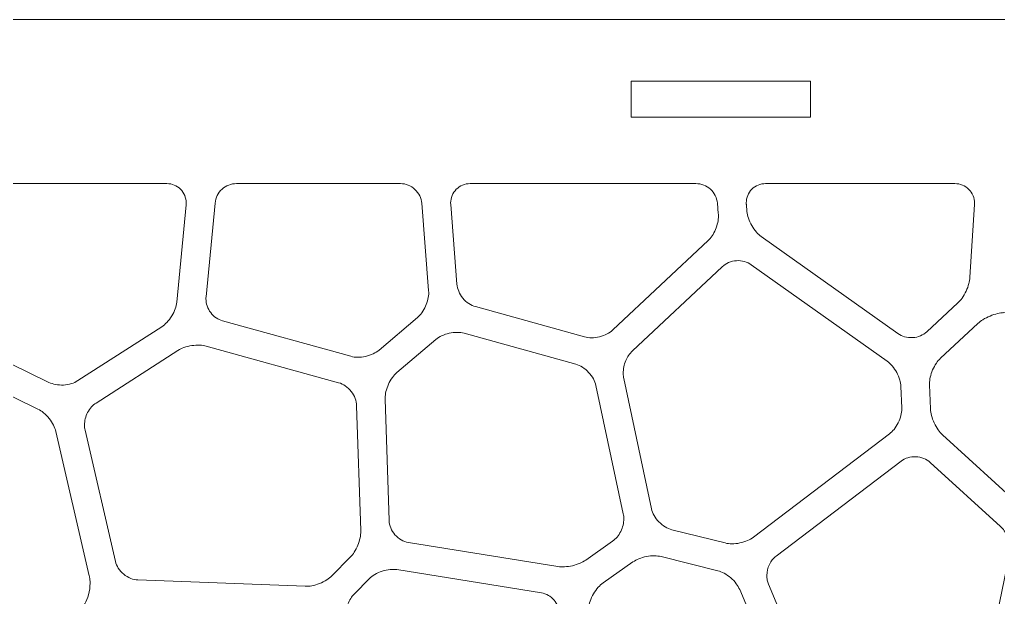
# Model space of a CAD drawing. Header units: millimetres. Extents: x -284 to 276, y -198 to 232.
# Drawn here: x -150.3 to -68.5, y -42 to 6.3 of the extents above; entities that cross this region are included whole.
import ezdxf

# ---------------------------------------------------------------- set-up
doc = ezdxf.new("R2010")
doc.units = ezdxf.units.MM
doc.header["$MEASUREMENT"] = 0
doc.layers.add('Layer 1', color=7, linetype='Continuous')

msp = doc.modelspace()

# ---------------------------------------------------------------- linework, layer by layer
at = {"layer": 'Layer 1', "color": 1, "lineweight": 9}
for points, knots in [([(-274.1577, 6.2933), (-274.1577, 6.2933), (-274.1577, -93.7066), (-274.1577, -93.7066), (-274.1577, -93.7066), (-274.1577, -93.7066), (68.8423, -93.7066), (68.8423, -93.7066), (68.8423, -93.7066), (68.8423, -93.7066), (68.8423, -85.5516), (68.8423, -85.5516), (68.8423, -85.5516), (68.8423, -85.5516), (63.0613, -58.7066), (63.0613, -58.7066), (63.0613, -58.7066), (63.0613, -58.7066), (37.9013, -58.7066), (37.9013, -58.7066), (37.9013, -58.7066), (37.9013, -58.7066), (37.9013, -28.7067), (37.9013, -28.7067), (37.9013, -28.7067), (37.9013, -28.7067), (57.6423, -28.7067), (57.6423, -28.7067), (57.6423, -28.7067), (57.6423, -28.7067), (51.8613, -1.8506), (51.8613, -1.8506), (51.8613, -1.8506), (51.8613, -1.8506), (51.8613, 6.2933), (51.8613, 6.2933), (51.8613, 6.2933), (51.8613, 6.2933), (-274.1577, 6.2933), (-274.1577, 6.2933)], [0, 0, 0, 0, 0.0909091, 0.0909091, 0.0909091, 0.0909091, 0.1818182, 0.1818182, 0.1818182, 0.1818182, 0.2727273, 0.2727273, 0.2727273, 0.2727273, 0.3636364, 0.3636364, 0.3636364, 0.3636364, 0.4545455, 0.4545455, 0.4545455, 0.4545455, 0.5454545, 0.5454545, 0.5454545, 0.5454545, 0.6363636, 0.6363636, 0.6363636, 0.6363636, 0.7272727, 0.7272727, 0.7272727, 0.7272727, 0.8181818, 0.8181818, 0.8181818, 0.8181818, 1, 1, 1, 1]), ([(-84.1577, -1.8566), (-84.1577, -1.8566), (-99.1577, -1.8566), (-99.1577, -1.8566), (-99.1577, -1.8566), (-99.1577, -1.8566), (-99.1577, 1.1434), (-99.1577, 1.1434), (-99.1577, 1.1434), (-99.1577, 1.1434), (-84.1577, 1.1434), (-84.1577, 1.1434), (-84.1577, 1.1434), (-84.1577, 1.1434), (-84.1577, -1.8566), (-84.1577, -1.8566)], [0, 0, 0, 0, 0.2, 0.2, 0.2, 0.2, 0.4, 0.4, 0.4, 0.4, 0.6, 0.6, 0.6, 0.6, 1, 1, 1, 1]), ([(-159.0307, -18.5267), (-159.206, -18.4408), (-159.3684, -18.3308), (-159.5132, -18.1999), (-159.5132, -18.1999), (-159.6818, -18.0478), (-159.8316, -17.8759), (-159.9594, -17.688), (-159.9594, -17.688), (-160.0871, -17.5002), (-160.192, -17.2978), (-160.2716, -17.0851), (-160.2716, -17.0851), (-160.34, -16.9024), (-160.3826, -16.7109), (-160.398, -16.5165), (-160.398, -16.5165), (-160.398, -16.5165), (-160.9807, -9.1586), (-160.9807, -9.1586), (-160.9807, -9.1586), (-160.9807, -9.1586), (-160.9857, -9.0256), (-160.9857, -9.0256), (-160.9857, -9.0256), (-160.9859, -8.5966), (-160.815, -8.1848), (-160.5113, -7.8818), (-160.5113, -7.8818), (-160.2061, -7.5778), (-159.7926, -7.4071), (-159.3619, -7.4071), (-159.3619, -7.4071), (-159.3619, -7.4071), (-137.9587, -7.4066), (-137.9587, -7.4066), (-137.9587, -7.4066), (-137.5319, -7.4067), (-137.1224, -7.576), (-136.8199, -7.877), (-136.8199, -7.877), (-136.5191, -8.1763), (-136.3499, -8.5834), (-136.3499, -9.0077), (-136.3499, -9.0077), (-136.3499, -9.0365), (-136.3505, -9.0654), (-136.3519, -9.0944), (-136.3519, -9.0944), (-136.3531, -9.1193), (-136.355, -9.1444), (-136.3576, -9.1692), (-136.3576, -9.1692), (-136.3576, -9.1692), (-137.1387, -17.3057), (-137.1387, -17.3057), (-137.1387, -17.3057), (-137.1565, -17.4926), (-137.1975, -17.6766), (-137.2606, -17.8535), (-137.2606, -17.8535), (-137.3368, -18.0667), (-137.4346, -18.2717), (-137.5526, -18.4652), (-137.5526, -18.4652), (-137.6705, -18.6585), (-137.8079, -18.8391), (-137.9626, -19.0044), (-137.9626, -19.0044), (-138.091, -19.1415), (-138.2358, -19.2622), (-138.3938, -19.3638), (-138.3938, -19.3638), (-138.3938, -19.3638), (-145.4037, -23.8667), (-145.4037, -23.8667), (-145.4037, -23.8667), (-145.5672, -23.9717), (-145.7446, -24.0538), (-145.9306, -24.1101), (-145.9306, -24.1101), (-146.148, -24.176), (-146.3724, -24.216), (-146.5991, -24.2292), (-146.5991, -24.2292), (-146.8259, -24.2424), (-147.0535, -24.2286), (-147.2771, -24.1884), (-147.2771, -24.1884), (-147.4685, -24.1538), (-147.6542, -24.0929), (-147.8289, -24.0073), (-147.8289, -24.0073), (-147.8289, -24.0073), (-159.0307, -18.5267), (-159.0307, -18.5267)], [0, 0, 0, 0, 0.04, 0.04, 0.04, 0.04, 0.08, 0.08, 0.08, 0.08, 0.12, 0.12, 0.12, 0.12, 0.16, 0.16, 0.16, 0.16, 0.2, 0.2, 0.2, 0.2, 0.24, 0.24, 0.24, 0.24, 0.28, 0.28, 0.28, 0.28, 0.32, 0.32, 0.32, 0.32, 0.36, 0.36, 0.36, 0.36, 0.4, 0.4, 0.4, 0.4, 0.44, 0.44, 0.44, 0.44, 0.48, 0.48, 0.48, 0.48, 0.52, 0.52, 0.52, 0.52, 0.56, 0.56, 0.56, 0.56, 0.6, 0.6, 0.6, 0.6, 0.64, 0.64, 0.64, 0.64, 0.68, 0.68, 0.68, 0.68, 0.72, 0.72, 0.72, 0.72, 0.76, 0.76, 0.76, 0.76, 0.8, 0.8, 0.8, 0.8, 0.84, 0.84, 0.84, 0.84, 0.88, 0.88, 0.88, 0.88, 0.92, 0.92, 0.92, 0.92, 1, 1, 1, 1]), ([(-133.3067, -18.8697), (-133.4972, -18.8171), (-133.6775, -18.7325), (-133.8398, -18.6194), (-133.8398, -18.6194), (-134.0141, -18.4978), (-134.1683, -18.3496), (-134.2966, -18.1801), (-134.2966, -18.1801), (-134.4245, -18.0109), (-134.525, -17.8227), (-134.5943, -17.6222), (-134.5943, -17.6222), (-134.6598, -17.4327), (-134.6933, -17.2334), (-134.6933, -17.033), (-134.6933, -17.033), (-134.6934, -16.9773), (-134.6908, -16.9216), (-134.6856, -16.8661), (-134.6856, -16.8661), (-134.6856, -16.8661), (-133.9337, -9.0357), (-133.9337, -9.0357), (-133.9337, -9.0357), (-133.8909, -8.59), (-133.6834, -8.1761), (-133.3521, -7.875), (-133.3521, -7.875), (-133.0208, -7.574), (-132.5889, -7.4071), (-132.1413, -7.4071), (-132.1413, -7.4071), (-132.1413, -7.4071), (-118.4327, -7.4066), (-118.4327, -7.4066), (-118.4327, -7.4066), (-118.2159, -7.4067), (-118.001, -7.4484), (-117.7998, -7.5292), (-117.7998, -7.5292), (-117.59, -7.6133), (-117.3972, -7.735), (-117.2312, -7.8885), (-117.2312, -7.8885), (-117.0651, -8.042), (-116.9286, -8.2246), (-116.8283, -8.4273), (-116.8283, -8.4273), (-116.7321, -8.6216), (-116.6739, -8.8326), (-116.6568, -9.0489), (-116.6568, -9.0489), (-116.6568, -9.0489), (-116.0817, -16.3477), (-116.0817, -16.3477), (-116.0817, -16.3477), (-116.0817, -16.3477), (-116.0747, -16.5076), (-116.0747, -16.5076), (-116.0747, -16.5076), (-116.0748, -16.6914), (-116.0959, -16.8747), (-116.1375, -17.0538), (-116.1375, -17.0538), (-116.1848, -17.2587), (-116.2525, -17.4582), (-116.3393, -17.6498), (-116.3393, -17.6498), (-116.427, -17.8429), (-116.5336, -18.0267), (-116.6576, -18.1989), (-116.6576, -18.1989), (-116.7591, -18.3398), (-116.8775, -18.4678), (-117.01, -18.5802), (-117.01, -18.5802), (-117.01, -18.5802), (-120.2267, -21.3117), (-120.2267, -21.3117), (-120.2267, -21.3117), (-120.3728, -21.4358), (-120.5347, -21.5399), (-120.7081, -21.6215), (-120.7081, -21.6215), (-120.9135, -21.7182), (-121.129, -21.7916), (-121.3507, -21.8405), (-121.3507, -21.8405), (-121.5723, -21.8894), (-121.7988, -21.9135), (-122.0258, -21.9123), (-122.0258, -21.9123), (-122.2174, -21.9111), (-122.408, -21.8846), (-122.5927, -21.8336), (-122.5927, -21.8336), (-122.5927, -21.8336), (-133.3067, -18.8697), (-133.3067, -18.8697)], [0, 0, 0, 0, 0.0384615, 0.0384615, 0.0384615, 0.0384615, 0.0769231, 0.0769231, 0.0769231, 0.0769231, 0.1153846, 0.1153846, 0.1153846, 0.1153846, 0.1538462, 0.1538462, 0.1538462, 0.1538462, 0.1923077, 0.1923077, 0.1923077, 0.1923077, 0.2307692, 0.2307692, 0.2307692, 0.2307692, 0.2692308, 0.2692308, 0.2692308, 0.2692308, 0.3076923, 0.3076923, 0.3076923, 0.3076923, 0.3461538, 0.3461538, 0.3461538, 0.3461538, 0.3846154, 0.3846154, 0.3846154, 0.3846154, 0.4230769, 0.4230769, 0.4230769, 0.4230769, 0.4615385, 0.4615385, 0.4615385, 0.4615385, 0.5, 0.5, 0.5, 0.5, 0.5384615, 0.5384615, 0.5384615, 0.5384615, 0.5769231, 0.5769231, 0.5769231, 0.5769231, 0.6153846, 0.6153846, 0.6153846, 0.6153846, 0.6538462, 0.6538462, 0.6538462, 0.6538462, 0.6923077, 0.6923077, 0.6923077, 0.6923077, 0.7307692, 0.7307692, 0.7307692, 0.7307692, 0.7692308, 0.7692308, 0.7692308, 0.7692308, 0.8076923, 0.8076923, 0.8076923, 0.8076923, 0.8461538, 0.8461538, 0.8461538, 0.8461538, 0.8846154, 0.8846154, 0.8846154, 0.8846154, 0.9230769, 0.9230769, 0.9230769, 0.9230769, 1, 1, 1, 1]), ([(-112.1647, -17.6856), (-112.3631, -17.6304), (-112.5514, -17.5436), (-112.7223, -17.4288), (-112.7223, -17.4288), (-112.9102, -17.3028), (-113.0787, -17.1502), (-113.2226, -16.9756), (-113.2226, -16.9756), (-113.3664, -16.801), (-113.4841, -16.6063), (-113.5719, -16.3979), (-113.5719, -16.3979), (-113.6518, -16.2081), (-113.7007, -16.0067), (-113.7168, -15.8014), (-113.7168, -15.8014), (-113.7168, -15.8014), (-114.2407, -9.1586), (-114.2407, -9.1586), (-114.2407, -9.1586), (-114.2407, -9.1586), (-114.2457, -9.0256), (-114.2457, -9.0256), (-114.2457, -9.0256), (-114.2457, -8.5966), (-114.0746, -8.1848), (-113.7707, -7.8819), (-113.7707, -7.8819), (-113.4655, -7.5778), (-113.0519, -7.4071), (-112.6211, -7.4071), (-112.6211, -7.4071), (-112.6211, -7.4071), (-93.7387, -7.4066), (-93.7387, -7.4066), (-93.7387, -7.4066), (-93.2909, -7.4067), (-92.8592, -7.5746), (-92.5287, -7.8766), (-92.5287, -7.8766), (-92.198, -8.1787), (-91.9922, -8.5937), (-91.9518, -9.0398), (-91.9518, -9.0398), (-91.9518, -9.0398), (-91.8727, -9.9137), (-91.8727, -9.9137), (-91.8727, -9.9137), (-91.8699, -9.9445), (-91.8678, -9.9754), (-91.8665, -10.0063), (-91.8665, -10.0063), (-91.865, -10.0385), (-91.8643, -10.071), (-91.8643, -10.1033), (-91.8643, -10.1033), (-91.8643, -10.2865), (-91.8837, -10.4694), (-91.9221, -10.6485), (-91.9221, -10.6485), (-91.9649, -10.8484), (-92.0266, -11.044), (-92.1062, -11.2323), (-92.1062, -11.2323), (-92.1868, -11.4227), (-92.2851, -11.6053), (-92.4, -11.7771), (-92.4, -11.7771), (-92.495, -11.9193), (-92.606, -12.0501), (-92.7307, -12.1671), (-92.7307, -12.1671), (-92.7307, -12.1671), (-100.6947, -19.6326), (-100.6947, -19.6326), (-100.6947, -19.6326), (-100.8363, -19.7655), (-100.9956, -19.8781), (-101.1681, -19.9674), (-101.1681, -19.9674), (-101.3699, -20.0716), (-101.5834, -20.1518), (-101.804, -20.2062), (-101.804, -20.2062), (-102.0246, -20.2603), (-102.2508, -20.2885), (-102.4779, -20.2897), (-102.4779, -20.2897), (-102.6723, -20.2908), (-102.866, -20.2649), (-103.0534, -20.2129), (-103.0534, -20.2129), (-103.0534, -20.2129), (-112.1647, -17.6856), (-112.1647, -17.6856)], [0, 0, 0, 0, 0.04, 0.04, 0.04, 0.04, 0.08, 0.08, 0.08, 0.08, 0.12, 0.12, 0.12, 0.12, 0.16, 0.16, 0.16, 0.16, 0.2, 0.2, 0.2, 0.2, 0.24, 0.24, 0.24, 0.24, 0.28, 0.28, 0.28, 0.28, 0.32, 0.32, 0.32, 0.32, 0.36, 0.36, 0.36, 0.36, 0.4, 0.4, 0.4, 0.4, 0.44, 0.44, 0.44, 0.44, 0.48, 0.48, 0.48, 0.48, 0.52, 0.52, 0.52, 0.52, 0.56, 0.56, 0.56, 0.56, 0.6, 0.6, 0.6, 0.6, 0.64, 0.64, 0.64, 0.64, 0.68, 0.68, 0.68, 0.68, 0.72, 0.72, 0.72, 0.72, 0.76, 0.76, 0.76, 0.76, 0.8, 0.8, 0.8, 0.8, 0.84, 0.84, 0.84, 0.84, 0.88, 0.88, 0.88, 0.88, 0.92, 0.92, 0.92, 0.92, 1, 1, 1, 1]), ([(-88.2807, -11.8316), (-88.4319, -11.7241), (-88.5699, -11.5992), (-88.6918, -11.4591), (-88.6918, -11.4591), (-88.84, -11.2887), (-88.9714, -11.1044), (-89.084, -10.9085), (-89.084, -10.9085), (-89.1967, -10.7126), (-89.29, -10.5061), (-89.3627, -10.2922), (-89.3627, -10.2922), (-89.4224, -10.1165), (-89.461, -9.9344), (-89.4778, -9.7495), (-89.4778, -9.7495), (-89.4778, -9.7495), (-89.5307, -9.1657), (-89.5307, -9.1657), (-89.5307, -9.1657), (-89.5329, -9.1413), (-89.5346, -9.1169), (-89.5356, -9.0925), (-89.5356, -9.0925), (-89.5368, -9.0661), (-89.5374, -9.0397), (-89.5374, -9.0133), (-89.5374, -9.0133), (-89.5374, -8.5875), (-89.3676, -8.1789), (-89.0659, -7.8786), (-89.0659, -7.8786), (-88.7626, -7.5766), (-88.3517, -7.4071), (-87.9238, -7.4071), (-87.9238, -7.4071), (-87.9238, -7.4071), (-72.0997, -7.4066), (-72.0997, -7.4066), (-72.0997, -7.4066), (-71.6646, -7.4066), (-71.247, -7.5795), (-70.9389, -7.8868), (-70.9389, -7.8868), (-70.6318, -8.1931), (-70.4592, -8.6093), (-70.4592, -9.0429), (-70.4592, -9.0429), (-70.4592, -9.0429), (-70.4627, -9.1487), (-70.4627, -9.1487), (-70.4627, -9.1487), (-70.4627, -9.1487), (-70.8397, -15.2256), (-70.8397, -15.2256), (-70.8397, -15.2256), (-70.8509, -15.4057), (-70.881, -15.584), (-70.9297, -15.7576), (-70.9297, -15.7576), (-70.9901, -15.9735), (-71.0687, -16.1841), (-71.1647, -16.3868), (-71.1647, -16.3868), (-71.2606, -16.5896), (-71.3735, -16.7838), (-71.5022, -16.9673), (-71.5022, -16.9673), (-71.6057, -17.1149), (-71.7245, -17.2514), (-71.8565, -17.3741), (-71.8565, -17.3741), (-71.8565, -17.3741), (-74.4417, -19.7757), (-74.4417, -19.7757), (-74.4417, -19.7757), (-74.5969, -19.9197), (-74.7765, -20.0352), (-74.972, -20.1168), (-74.972, -20.1168), (-75.1811, -20.204), (-75.4032, -20.2561), (-75.6292, -20.271), (-75.6292, -20.271), (-75.8553, -20.2859), (-76.0824, -20.2631), (-76.3011, -20.2039), (-76.3011, -20.2039), (-76.5056, -20.1487), (-76.6986, -20.0575), (-76.8713, -19.9349), (-76.8713, -19.9349), (-76.8713, -19.9349), (-88.2807, -11.8316), (-88.2807, -11.8316)], [0, 0, 0, 0, 0.04, 0.04, 0.04, 0.04, 0.08, 0.08, 0.08, 0.08, 0.12, 0.12, 0.12, 0.12, 0.16, 0.16, 0.16, 0.16, 0.2, 0.2, 0.2, 0.2, 0.24, 0.24, 0.24, 0.24, 0.28, 0.28, 0.28, 0.28, 0.32, 0.32, 0.32, 0.32, 0.36, 0.36, 0.36, 0.36, 0.4, 0.4, 0.4, 0.4, 0.44, 0.44, 0.44, 0.44, 0.48, 0.48, 0.48, 0.48, 0.52, 0.52, 0.52, 0.52, 0.56, 0.56, 0.56, 0.56, 0.6, 0.6, 0.6, 0.6, 0.64, 0.64, 0.64, 0.64, 0.68, 0.68, 0.68, 0.68, 0.72, 0.72, 0.72, 0.72, 0.76, 0.76, 0.76, 0.76, 0.8, 0.8, 0.8, 0.8, 0.84, 0.84, 0.84, 0.84, 0.88, 0.88, 0.88, 0.88, 0.92, 0.92, 0.92, 0.92, 1, 1, 1, 1]), ([(-99.8197, -23.2586), (-99.8197, -22.8934), (-99.7483, -22.5316), (-99.6097, -22.1936), (-99.6097, -22.1936), (-99.4832, -21.8853), (-99.2919, -21.6076), (-99.0488, -21.3796), (-99.0488, -21.3796), (-99.0488, -21.3796), (-91.5467, -14.3467), (-91.5467, -14.3467), (-91.5467, -14.3467), (-91.3917, -14.2016), (-91.2122, -14.085), (-91.0165, -14.0026), (-91.0165, -14.0026), (-90.8078, -13.9147), (-90.586, -13.8619), (-90.36, -13.8466), (-90.36, -13.8466), (-90.1341, -13.8313), (-89.907, -13.8534), (-89.6883, -13.9125), (-89.6883, -13.9125), (-89.4836, -13.9676), (-89.2903, -14.0588), (-89.1174, -14.1816), (-89.1174, -14.1816), (-89.1174, -14.1816), (-77.7627, -22.2456), (-77.7627, -22.2456), (-77.7627, -22.2456), (-77.6091, -22.3546), (-77.4697, -22.4826), (-77.3478, -22.6261), (-77.3478, -22.6261), (-77.2014, -22.7989), (-77.0732, -22.9865), (-76.9654, -23.1859), (-76.9654, -23.1859), (-76.8576, -23.3851), (-76.7708, -23.5952), (-76.7063, -23.8124), (-76.7063, -23.8124), (-76.6527, -23.9928), (-76.6219, -24.1795), (-76.6146, -24.3676), (-76.6146, -24.3676), (-76.6146, -24.3676), (-76.5467, -26.1317), (-76.5467, -26.1317), (-76.5467, -26.1317), (-76.5467, -26.1317), (-76.5447, -26.2067), (-76.5447, -26.2067), (-76.5447, -26.2067), (-76.5448, -26.396), (-76.5682, -26.5848), (-76.6141, -26.7686), (-76.6141, -26.7686), (-76.6669, -26.98), (-76.7419, -27.1851), (-76.8379, -27.3805), (-76.8379, -27.3805), (-76.9343, -27.5765), (-77.0513, -27.7618), (-77.1868, -27.9333), (-77.1868, -27.9333), (-77.3013, -28.0779), (-77.4336, -28.2078), (-77.5805, -28.3194), (-77.5805, -28.3194), (-77.5805, -28.3194), (-88.9367, -36.9417), (-88.9367, -36.9417), (-88.9367, -36.9417), (-89.086, -37.0549), (-89.2486, -37.1497), (-89.4209, -37.2235), (-89.4209, -37.2235), (-89.6289, -37.3126), (-89.8455, -37.3804), (-90.0672, -37.4259), (-90.0672, -37.4259), (-90.2889, -37.4715), (-90.5147, -37.4945), (-90.741, -37.4945), (-90.741, -37.4945), (-90.9282, -37.4946), (-91.1148, -37.4716), (-91.2965, -37.4264), (-91.2965, -37.4264), (-91.2965, -37.4264), (-95.7587, -36.3136), (-95.7587, -36.3136), (-95.7587, -36.3136), (-95.9524, -36.2655), (-96.1378, -36.1887), (-96.3089, -36.0859), (-96.3089, -36.0859), (-96.5035, -35.9688), (-96.682, -35.8268), (-96.8399, -35.6636), (-96.8399, -35.6636), (-96.9977, -35.5005), (-97.1335, -35.3174), (-97.2439, -35.119), (-97.2439, -35.119), (-97.3409, -34.9444), (-97.4115, -34.7564), (-97.4532, -34.5611), (-97.4532, -34.5611), (-97.4532, -34.5611), (-99.7747, -23.6987), (-99.7747, -23.6987), (-99.7747, -23.6987), (-99.7896, -23.6294), (-99.8008, -23.5596), (-99.808, -23.4893), (-99.808, -23.4893), (-99.8158, -23.4126), (-99.8196, -23.3355), (-99.8196, -23.2585), (-99.8196, -23.2585), (-99.8196, -23.2585), (-99.8197, -23.2586), (-99.8197, -23.2586)], [0, 0, 0, 0, 0.030303, 0.030303, 0.030303, 0.030303, 0.0606061, 0.0606061, 0.0606061, 0.0606061, 0.0909091, 0.0909091, 0.0909091, 0.0909091, 0.1212121, 0.1212121, 0.1212121, 0.1212121, 0.1515152, 0.1515152, 0.1515152, 0.1515152, 0.1818182, 0.1818182, 0.1818182, 0.1818182, 0.2121212, 0.2121212, 0.2121212, 0.2121212, 0.2424242, 0.2424242, 0.2424242, 0.2424242, 0.2727273, 0.2727273, 0.2727273, 0.2727273, 0.3030303, 0.3030303, 0.3030303, 0.3030303, 0.3333333, 0.3333333, 0.3333333, 0.3333333, 0.3636364, 0.3636364, 0.3636364, 0.3636364, 0.3939394, 0.3939394, 0.3939394, 0.3939394, 0.4242424, 0.4242424, 0.4242424, 0.4242424, 0.4545455, 0.4545455, 0.4545455, 0.4545455, 0.4848485, 0.4848485, 0.4848485, 0.4848485, 0.5151515, 0.5151515, 0.5151515, 0.5151515, 0.5454545, 0.5454545, 0.5454545, 0.5454545, 0.5757576, 0.5757576, 0.5757576, 0.5757576, 0.6060606, 0.6060606, 0.6060606, 0.6060606, 0.6363636, 0.6363636, 0.6363636, 0.6363636, 0.6666667, 0.6666667, 0.6666667, 0.6666667, 0.6969697, 0.6969697, 0.6969697, 0.6969697, 0.7272727, 0.7272727, 0.7272727, 0.7272727, 0.7575758, 0.7575758, 0.7575758, 0.7575758, 0.7878788, 0.7878788, 0.7878788, 0.7878788, 0.8181818, 0.8181818, 0.8181818, 0.8181818, 0.8484848, 0.8484848, 0.8484848, 0.8484848, 0.8787879, 0.8787879, 0.8787879, 0.8787879, 0.9090909, 0.9090909, 0.9090909, 0.9090909, 0.9393939, 0.9393939, 0.9393939, 0.9393939, 1, 1, 1, 1]), ([(-68.0017, -18.1876), (-68.0017, -18.1876), (-59.1157, -17.8337), (-59.1157, -17.8337), (-59.1157, -17.8337), (-58.9211, -17.826), (-58.7264, -17.8455), (-58.5372, -17.8918), (-58.5372, -17.8918), (-58.3164, -17.9453), (-58.1028, -18.0251), (-57.9009, -18.1295), (-57.9009, -18.1295), (-57.6991, -18.2336), (-57.5103, -18.3616), (-57.3387, -18.5105), (-57.3387, -18.5105), (-57.1915, -18.6382), (-57.0628, -18.7859), (-56.9563, -18.9491), (-56.9563, -18.9491), (-56.9563, -18.9491), (-50.5767, -28.7336), (-50.5767, -28.7336), (-50.5767, -28.7336), (-50.4642, -28.9065), (-50.379, -29.0959), (-50.3242, -29.2948), (-50.3242, -29.2948), (-50.2616, -29.5219), (-50.2298, -29.7563), (-50.2298, -29.9919), (-50.2298, -29.9919), (-50.2298, -30.2113), (-50.2577, -30.4298), (-50.3128, -30.6421), (-50.3128, -30.6421), (-50.3611, -30.8285), (-50.4362, -31.0071), (-50.5357, -31.1718), (-50.5357, -31.1718), (-50.5357, -31.1718), (-51.2717, -32.3886), (-51.2717, -32.3886), (-51.2717, -32.3886), (-51.3688, -32.549), (-51.4852, -32.6969), (-51.6184, -32.8289), (-51.6184, -32.8289), (-51.7791, -32.9883), (-51.9556, -33.1311), (-52.1452, -33.2547), (-52.1452, -33.2547), (-52.3348, -33.3785), (-52.5364, -33.4826), (-52.747, -33.5656), (-52.747, -33.5656), (-52.9213, -33.6344), (-53.1034, -33.6814), (-53.2891, -33.7056), (-53.2891, -33.7056), (-53.2891, -33.7056), (-64.2307, -35.1326), (-64.2307, -35.1326), (-64.2307, -35.1326), (-64.4151, -35.1566), (-64.6017, -35.1586), (-64.7866, -35.1385), (-64.7866, -35.1385), (-65.0112, -35.1141), (-65.2329, -35.0676), (-65.4485, -34.9999), (-65.4485, -34.9999), (-65.6642, -34.9321), (-65.8728, -34.8433), (-66.0712, -34.735), (-66.0712, -34.735), (-66.2343, -34.6458), (-66.3862, -34.5375), (-66.5236, -34.4125), (-66.5236, -34.4125), (-66.5236, -34.4125), (-73.1347, -28.3936), (-73.1347, -28.3936), (-73.1347, -28.3936), (-73.2691, -28.2714), (-73.3897, -28.1346), (-73.4942, -27.9859), (-73.4942, -27.9859), (-73.6236, -27.8019), (-73.7365, -27.6067), (-73.8314, -27.4027), (-73.8314, -27.4027), (-73.9263, -27.1989), (-74.0029, -26.9869), (-74.0604, -26.7696), (-74.0604, -26.7696), (-74.1069, -26.5934), (-74.134, -26.4129), (-74.1411, -26.2309), (-74.1411, -26.2309), (-74.1411, -26.2309), (-74.2187, -24.2116), (-74.2187, -24.2116), (-74.2187, -24.2116), (-74.2187, -24.2116), (-74.2207, -24.1306), (-74.2207, -24.1306), (-74.2207, -24.1306), (-74.2206, -23.9463), (-74.2003, -23.7625), (-74.1601, -23.5827), (-74.1601, -23.5827), (-74.113, -23.3718), (-74.0463, -23.166), (-73.9608, -22.9676), (-73.9608, -22.9676), (-73.8749, -22.7681), (-73.7704, -22.5773), (-73.6489, -22.3973), (-73.6489, -22.3973), (-73.549, -22.2496), (-73.4326, -22.1137), (-73.3019, -21.9922), (-73.3019, -21.9922), (-73.3019, -21.9922), (-70.1827, -19.0947), (-70.1827, -19.0947), (-70.1827, -19.0947), (-70.0525, -18.9736), (-69.9105, -18.8655), (-69.7591, -18.7723), (-69.7591, -18.7723), (-69.569, -18.6555), (-69.37, -18.5537), (-69.164, -18.4681), (-69.164, -18.4681), (-68.9579, -18.3823), (-68.7453, -18.3128), (-68.5282, -18.2603), (-68.5282, -18.2603), (-68.3557, -18.2186), (-68.1794, -18.1942), (-68.0021, -18.1871), (-68.0021, -18.1871), (-68.0021, -18.1871), (-68.0017, -18.1876), (-68.0017, -18.1876)], [0, 0, 0, 0, 0.0263158, 0.0263158, 0.0263158, 0.0263158, 0.0526316, 0.0526316, 0.0526316, 0.0526316, 0.0789474, 0.0789474, 0.0789474, 0.0789474, 0.1052632, 0.1052632, 0.1052632, 0.1052632, 0.1315789, 0.1315789, 0.1315789, 0.1315789, 0.1578947, 0.1578947, 0.1578947, 0.1578947, 0.1842105, 0.1842105, 0.1842105, 0.1842105, 0.2105263, 0.2105263, 0.2105263, 0.2105263, 0.2368421, 0.2368421, 0.2368421, 0.2368421, 0.2631579, 0.2631579, 0.2631579, 0.2631579, 0.2894737, 0.2894737, 0.2894737, 0.2894737, 0.3157895, 0.3157895, 0.3157895, 0.3157895, 0.3421053, 0.3421053, 0.3421053, 0.3421053, 0.3684211, 0.3684211, 0.3684211, 0.3684211, 0.3947368, 0.3947368, 0.3947368, 0.3947368, 0.4210526, 0.4210526, 0.4210526, 0.4210526, 0.4473684, 0.4473684, 0.4473684, 0.4473684, 0.4736842, 0.4736842, 0.4736842, 0.4736842, 0.5, 0.5, 0.5, 0.5, 0.5263158, 0.5263158, 0.5263158, 0.5263158, 0.5526316, 0.5526316, 0.5526316, 0.5526316, 0.5789474, 0.5789474, 0.5789474, 0.5789474, 0.6052632, 0.6052632, 0.6052632, 0.6052632, 0.6315789, 0.6315789, 0.6315789, 0.6315789, 0.6578947, 0.6578947, 0.6578947, 0.6578947, 0.6842105, 0.6842105, 0.6842105, 0.6842105, 0.7105263, 0.7105263, 0.7105263, 0.7105263, 0.7368421, 0.7368421, 0.7368421, 0.7368421, 0.7631579, 0.7631579, 0.7631579, 0.7631579, 0.7894737, 0.7894737, 0.7894737, 0.7894737, 0.8157895, 0.8157895, 0.8157895, 0.8157895, 0.8421053, 0.8421053, 0.8421053, 0.8421053, 0.8684211, 0.8684211, 0.8684211, 0.8684211, 0.8947368, 0.8947368, 0.8947368, 0.8947368, 0.9210526, 0.9210526, 0.9210526, 0.9210526, 0.9473684, 0.9473684, 0.9473684, 0.9473684, 1, 1, 1, 1]), ([(-119.7177, -25.3347), (-119.7177, -25.1478), (-119.6961, -24.9614), (-119.6532, -24.7795), (-119.6532, -24.7795), (-119.6033, -24.5674), (-119.5323, -24.361), (-119.4416, -24.163), (-119.4416, -24.163), (-119.3504, -23.9642), (-119.2397, -23.775), (-119.1111, -23.598), (-119.1111, -23.598), (-119.004, -23.4507), (-118.8796, -23.3166), (-118.7406, -23.1986), (-118.7406, -23.1986), (-118.7406, -23.1986), (-115.4827, -20.4326), (-115.4827, -20.4326), (-115.4827, -20.4326), (-115.3368, -20.3085), (-115.1752, -20.2044), (-115.0019, -20.1228), (-115.0019, -20.1228), (-114.7965, -20.0261), (-114.5809, -19.9528), (-114.3592, -19.9039), (-114.3592, -19.9039), (-114.1375, -19.855), (-113.911, -19.8312), (-113.684, -19.8325), (-113.684, -19.8325), (-113.4924, -19.8337), (-113.3017, -19.8603), (-113.117, -19.9114), (-113.117, -19.9114), (-113.117, -19.9114), (-103.7757, -22.5026), (-103.7757, -22.5026), (-103.7757, -22.5026), (-103.5848, -22.5558), (-103.4027, -22.6364), (-103.2351, -22.7421), (-103.2351, -22.7421), (-103.0428, -22.8631), (-102.8667, -23.0081), (-102.711, -23.1736), (-102.711, -23.1736), (-102.5553, -23.3389), (-102.4212, -23.5234), (-102.3119, -23.7225), (-102.3119, -23.7225), (-102.2166, -23.8963), (-102.1472, -24.0829), (-102.1057, -24.2767), (-102.1057, -24.2767), (-102.1057, -24.2767), (-99.8147, -34.9946), (-99.8147, -34.9946), (-99.8147, -34.9946), (-99.8008, -35.0593), (-99.7904, -35.1247), (-99.7836, -35.1905), (-99.7836, -35.1905), (-99.7764, -35.26), (-99.7728, -35.33), (-99.7728, -35.3997), (-99.7728, -35.3997), (-99.7728, -35.5793), (-99.7942, -35.7581), (-99.8366, -35.9325), (-99.8366, -35.9325), (-99.8808, -36.1144), (-99.9456, -36.2906), (-100.0298, -36.4578), (-100.0298, -36.4578), (-100.1151, -36.627), (-100.2194, -36.786), (-100.3408, -36.9316), (-100.3408, -36.9316), (-100.4469, -37.0588), (-100.5692, -37.1717), (-100.7045, -37.2671), (-100.7045, -37.2671), (-100.7045, -37.2671), (-102.9557, -38.8517), (-102.9557, -38.8517), (-102.9557, -38.8517), (-103.1035, -38.9557), (-103.262, -39.0436), (-103.4286, -39.114), (-103.4286, -39.114), (-103.6354, -39.2012), (-103.8495, -39.2707), (-104.0683, -39.3211), (-104.0683, -39.3211), (-104.287, -39.3718), (-104.5098, -39.4033), (-104.734, -39.4155), (-104.734, -39.4155), (-104.9146, -39.4255), (-105.0958, -39.4159), (-105.2744, -39.3873), (-105.2744, -39.3873), (-105.2744, -39.3873), (-117.7747, -37.3767), (-117.7747, -37.3767), (-117.7747, -37.3767), (-117.9847, -37.343), (-118.1871, -37.2722), (-118.3723, -37.1676), (-118.3723, -37.1676), (-118.5692, -37.0561), (-118.7462, -36.9124), (-118.8958, -36.7427), (-118.8958, -36.7427), (-119.0453, -36.5729), (-119.1654, -36.3793), (-119.2511, -36.1698), (-119.2511, -36.1698), (-119.3316, -35.973), (-119.3764, -35.7633), (-119.3834, -35.5508), (-119.3834, -35.5508), (-119.3834, -35.5508), (-119.7167, -25.4017), (-119.7167, -25.4017), (-119.7167, -25.4017), (-119.7167, -25.4017), (-119.7177, -25.3347), (-119.7177, -25.3347)], [0, 0, 0, 0, 0.0294118, 0.0294118, 0.0294118, 0.0294118, 0.0588235, 0.0588235, 0.0588235, 0.0588235, 0.0882353, 0.0882353, 0.0882353, 0.0882353, 0.1176471, 0.1176471, 0.1176471, 0.1176471, 0.1470588, 0.1470588, 0.1470588, 0.1470588, 0.1764706, 0.1764706, 0.1764706, 0.1764706, 0.2058824, 0.2058824, 0.2058824, 0.2058824, 0.2352941, 0.2352941, 0.2352941, 0.2352941, 0.2647059, 0.2647059, 0.2647059, 0.2647059, 0.2941176, 0.2941176, 0.2941176, 0.2941176, 0.3235294, 0.3235294, 0.3235294, 0.3235294, 0.3529412, 0.3529412, 0.3529412, 0.3529412, 0.3823529, 0.3823529, 0.3823529, 0.3823529, 0.4117647, 0.4117647, 0.4117647, 0.4117647, 0.4411765, 0.4411765, 0.4411765, 0.4411765, 0.4705882, 0.4705882, 0.4705882, 0.4705882, 0.5, 0.5, 0.5, 0.5, 0.5294118, 0.5294118, 0.5294118, 0.5294118, 0.5588235, 0.5588235, 0.5588235, 0.5588235, 0.5882353, 0.5882353, 0.5882353, 0.5882353, 0.6176471, 0.6176471, 0.6176471, 0.6176471, 0.6470588, 0.6470588, 0.6470588, 0.6470588, 0.6764706, 0.6764706, 0.6764706, 0.6764706, 0.7058824, 0.7058824, 0.7058824, 0.7058824, 0.7352941, 0.7352941, 0.7352941, 0.7352941, 0.7647059, 0.7647059, 0.7647059, 0.7647059, 0.7941176, 0.7941176, 0.7941176, 0.7941176, 0.8235294, 0.8235294, 0.8235294, 0.8235294, 0.8529412, 0.8529412, 0.8529412, 0.8529412, 0.8823529, 0.8823529, 0.8823529, 0.8823529, 0.9117647, 0.9117647, 0.9117647, 0.9117647, 0.9411765, 0.9411765, 0.9411765, 0.9411765, 1, 1, 1, 1]), ([(-167.4167, -47.5117), (-167.4167, -47.5117), (-172.4787, -31.6997), (-172.4787, -31.6997), (-172.4787, -31.6997), (-172.5093, -31.6042), (-172.5321, -31.5063), (-172.547, -31.4072), (-172.547, -31.4072), (-172.563, -31.3001), (-172.5711, -31.192), (-172.5711, -31.0839), (-172.5711, -31.0839), (-172.5711, -31.0839), (-172.5707, -31.0836), (-172.5707, -31.0836), (-172.5707, -31.0836), (-172.5708, -30.7432), (-172.5014, -30.4063), (-172.3669, -30.0937), (-172.3669, -30.0937), (-172.2438, -29.8081), (-172.058, -29.5535), (-171.8236, -29.3489), (-171.8236, -29.3489), (-171.8236, -29.3489), (-162.3457, -21.0796), (-162.3457, -21.0796), (-162.3457, -21.0796), (-162.1926, -20.9461), (-162.0197, -20.8372), (-161.8332, -20.7567), (-161.8332, -20.7567), (-161.6251, -20.6669), (-161.4055, -20.6062), (-161.1807, -20.5765), (-161.1807, -20.5765), (-160.9561, -20.5469), (-160.7284, -20.5486), (-160.5041, -20.5814), (-160.5041, -20.5814), (-160.3033, -20.6109), (-160.1081, -20.6713), (-159.9258, -20.7606), (-159.9258, -20.7606), (-159.9258, -20.7606), (-148.7337, -26.2366), (-148.7337, -26.2366), (-148.7337, -26.2366), (-148.5658, -26.3187), (-148.4086, -26.421), (-148.2654, -26.5412), (-148.2654, -26.5412), (-148.0922, -26.6867), (-147.934, -26.8491), (-147.7932, -27.0262), (-147.7932, -27.0262), (-147.6523, -27.2034), (-147.5296, -27.3944), (-147.4268, -27.5961), (-147.4268, -27.5961), (-147.342, -27.7626), (-147.2778, -27.9388), (-147.2357, -28.1208), (-147.2357, -28.1208), (-147.2357, -28.1208), (-144.4457, -40.1616), (-144.4457, -40.1616), (-144.4457, -40.1616), (-144.4242, -40.2543), (-144.4084, -40.3483), (-144.3984, -40.4429), (-144.3984, -40.4429), (-144.3868, -40.5523), (-144.381, -40.6624), (-144.381, -40.7725), (-144.381, -40.7725), (-144.381, -41.1019), (-144.4224, -41.4298), (-144.5042, -41.7489), (-144.5042, -41.7489), (-144.5732, -42.0181), (-144.6821, -42.2754), (-144.8272, -42.5124), (-144.8272, -42.5124), (-144.8272, -42.5124), (-145.7737, -44.0576), (-145.7737, -44.0576), (-145.7737, -44.0576), (-145.87, -44.2145), (-145.984, -44.3597), (-146.1135, -44.4905), (-146.1135, -44.4905), (-146.272, -44.6508), (-146.4453, -44.7961), (-146.6309, -44.9242), (-146.6309, -44.9242), (-146.8165, -45.0524), (-147.0137, -45.163), (-147.2198, -45.2543), (-147.2198, -45.2543), (-147.3882, -45.3288), (-147.5645, -45.3839), (-147.7454, -45.4182), (-147.7454, -45.4182), (-147.7454, -45.4182), (-165.3317, -48.7516), (-165.3317, -48.7516), (-165.3317, -48.7516), (-165.7706, -48.835), (-166.225, -48.7547), (-166.609, -48.5265), (-166.609, -48.5265), (-166.9928, -48.2981), (-167.28, -47.937), (-167.4163, -47.5117), (-167.4163, -47.5117), (-167.4163, -47.5117), (-167.4167, -47.5117), (-167.4167, -47.5117)], [0, 0, 0, 0, 0.0322581, 0.0322581, 0.0322581, 0.0322581, 0.0645161, 0.0645161, 0.0645161, 0.0645161, 0.0967742, 0.0967742, 0.0967742, 0.0967742, 0.1290323, 0.1290323, 0.1290323, 0.1290323, 0.1612903, 0.1612903, 0.1612903, 0.1612903, 0.1935484, 0.1935484, 0.1935484, 0.1935484, 0.2258065, 0.2258065, 0.2258065, 0.2258065, 0.2580645, 0.2580645, 0.2580645, 0.2580645, 0.2903226, 0.2903226, 0.2903226, 0.2903226, 0.3225806, 0.3225806, 0.3225806, 0.3225806, 0.3548387, 0.3548387, 0.3548387, 0.3548387, 0.3870968, 0.3870968, 0.3870968, 0.3870968, 0.4193548, 0.4193548, 0.4193548, 0.4193548, 0.4516129, 0.4516129, 0.4516129, 0.4516129, 0.483871, 0.483871, 0.483871, 0.483871, 0.516129, 0.516129, 0.516129, 0.516129, 0.5483871, 0.5483871, 0.5483871, 0.5483871, 0.5806452, 0.5806452, 0.5806452, 0.5806452, 0.6129032, 0.6129032, 0.6129032, 0.6129032, 0.6451613, 0.6451613, 0.6451613, 0.6451613, 0.6774194, 0.6774194, 0.6774194, 0.6774194, 0.7096774, 0.7096774, 0.7096774, 0.7096774, 0.7419355, 0.7419355, 0.7419355, 0.7419355, 0.7741935, 0.7741935, 0.7741935, 0.7741935, 0.8064516, 0.8064516, 0.8064516, 0.8064516, 0.8387097, 0.8387097, 0.8387097, 0.8387097, 0.8709677, 0.8709677, 0.8709677, 0.8709677, 0.9032258, 0.9032258, 0.9032258, 0.9032258, 0.9354839, 0.9354839, 0.9354839, 0.9354839, 1, 1, 1, 1]), ([(-143.8807, -25.7406), (-143.8807, -25.7406), (-137.0357, -21.3437), (-137.0357, -21.3437), (-137.0357, -21.3437), (-136.8806, -21.244), (-136.7143, -21.1628), (-136.5405, -21.1014), (-136.5405, -21.1014), (-136.3276, -21.0263), (-136.1081, -20.9713), (-135.8848, -20.9374), (-135.8848, -20.9374), (-135.6618, -20.9036), (-135.436, -20.8909), (-135.2105, -20.8994), (-135.2105, -20.8994), (-135.0261, -20.9065), (-134.8432, -20.9349), (-134.6653, -20.984), (-134.6653, -20.984), (-134.6653, -20.984), (-123.6097, -24.0427), (-123.6097, -24.0427), (-123.6097, -24.0427), (-123.4116, -24.0973), (-123.224, -24.1848), (-123.0548, -24.3013), (-123.0548, -24.3013), (-122.8668, -24.4311), (-122.6993, -24.5884), (-122.558, -24.7678), (-122.558, -24.7678), (-122.4168, -24.9472), (-122.3032, -25.147), (-122.2213, -25.3601), (-122.2213, -25.3601), (-122.1476, -25.5519), (-122.1065, -25.7549), (-122.0997, -25.9602), (-122.0997, -25.9602), (-122.0997, -25.9602), (-121.7577, -36.3776), (-121.7577, -36.3776), (-121.7577, -36.3776), (-121.7577, -36.3776), (-121.7567, -36.4486), (-121.7567, -36.4486), (-121.7567, -36.4486), (-121.7566, -36.6311), (-121.7757, -36.8131), (-121.8136, -36.9918), (-121.8136, -36.9918), (-121.8585, -37.2031), (-121.922, -37.41), (-122.0033, -37.6102), (-122.0033, -37.6102), (-122.0851, -37.8114), (-122.1845, -38.005), (-122.3003, -38.1885), (-122.3003, -38.1885), (-122.3947, -38.3382), (-122.5052, -38.4773), (-122.6296, -38.6031), (-122.6296, -38.6031), (-122.6296, -38.6031), (-124.1707, -40.1616), (-124.1707, -40.1616), (-124.1707, -40.1616), (-124.2998, -40.2922), (-124.4435, -40.4076), (-124.5989, -40.5053), (-124.5989, -40.5053), (-124.7897, -40.6256), (-124.9914, -40.7281), (-125.2011, -40.8111), (-125.2011, -40.8111), (-125.4108, -40.894), (-125.6277, -40.9573), (-125.849, -41), (-125.849, -41), (-126.0296, -41.0349), (-126.2135, -41.049), (-126.3973, -41.0422), (-126.3973, -41.0422), (-126.3973, -41.0422), (-140.3797, -40.5166), (-140.3797, -40.5166), (-140.3797, -40.5166), (-140.5873, -40.5087), (-140.7921, -40.4652), (-140.985, -40.388), (-140.985, -40.388), (-141.1966, -40.3037), (-141.3938, -40.187), (-141.5694, -40.0419), (-141.5694, -40.0419), (-141.745, -39.8968), (-141.8969, -39.7252), (-142.0197, -39.5334), (-142.0197, -39.5334), (-142.1317, -39.3585), (-142.213, -39.1655), (-142.2599, -38.963), (-142.2599, -38.963), (-142.2599, -38.963), (-144.7997, -28.0027), (-144.7997, -28.0027), (-144.7997, -28.0027), (-144.8155, -27.9345), (-144.8272, -27.8656), (-144.8349, -27.7962), (-144.8349, -27.7962), (-144.8431, -27.7229), (-144.8472, -27.6491), (-144.8472, -27.5753), (-144.8472, -27.5753), (-144.8472, -27.5753), (-144.8477, -27.5757), (-144.8477, -27.5757), (-144.8477, -27.5757), (-144.8476, -27.3962), (-144.8251, -27.2173), (-144.7807, -27.0435), (-144.7807, -27.0435), (-144.735, -26.8634), (-144.6678, -26.6894), (-144.5806, -26.5254), (-144.5806, -26.5254), (-144.4924, -26.3595), (-144.3846, -26.2048), (-144.2595, -26.0646), (-144.2595, -26.0646), (-144.1484, -25.94), (-144.0209, -25.8312), (-143.8806, -25.7409), (-143.8806, -25.7409), (-143.8806, -25.7409), (-143.8807, -25.7406), (-143.8807, -25.7406)], [0, 0, 0, 0, 0.0277778, 0.0277778, 0.0277778, 0.0277778, 0.0555556, 0.0555556, 0.0555556, 0.0555556, 0.0833333, 0.0833333, 0.0833333, 0.0833333, 0.1111111, 0.1111111, 0.1111111, 0.1111111, 0.1388889, 0.1388889, 0.1388889, 0.1388889, 0.1666667, 0.1666667, 0.1666667, 0.1666667, 0.1944444, 0.1944444, 0.1944444, 0.1944444, 0.2222222, 0.2222222, 0.2222222, 0.2222222, 0.25, 0.25, 0.25, 0.25, 0.2777778, 0.2777778, 0.2777778, 0.2777778, 0.3055556, 0.3055556, 0.3055556, 0.3055556, 0.3333333, 0.3333333, 0.3333333, 0.3333333, 0.3611111, 0.3611111, 0.3611111, 0.3611111, 0.3888889, 0.3888889, 0.3888889, 0.3888889, 0.4166667, 0.4166667, 0.4166667, 0.4166667, 0.4444444, 0.4444444, 0.4444444, 0.4444444, 0.4722222, 0.4722222, 0.4722222, 0.4722222, 0.5, 0.5, 0.5, 0.5, 0.5277778, 0.5277778, 0.5277778, 0.5277778, 0.5555556, 0.5555556, 0.5555556, 0.5555556, 0.5833333, 0.5833333, 0.5833333, 0.5833333, 0.6111111, 0.6111111, 0.6111111, 0.6111111, 0.6388889, 0.6388889, 0.6388889, 0.6388889, 0.6666667, 0.6666667, 0.6666667, 0.6666667, 0.6944444, 0.6944444, 0.6944444, 0.6944444, 0.7222222, 0.7222222, 0.7222222, 0.7222222, 0.75, 0.75, 0.75, 0.75, 0.7777778, 0.7777778, 0.7777778, 0.7777778, 0.8055556, 0.8055556, 0.8055556, 0.8055556, 0.8333333, 0.8333333, 0.8333333, 0.8333333, 0.8611111, 0.8611111, 0.8611111, 0.8611111, 0.8888889, 0.8888889, 0.8888889, 0.8888889, 0.9166667, 0.9166667, 0.9166667, 0.9166667, 0.9444444, 0.9444444, 0.9444444, 0.9444444, 1, 1, 1, 1]), ([(-70.4517, -52.5857), (-70.4886, -52.7655), (-70.5459, -52.9408), (-70.6224, -53.1077), (-70.6224, -53.1077), (-70.7163, -53.3127), (-70.829, -53.5083), (-70.959, -53.6925), (-70.959, -53.6925), (-71.0891, -53.8765), (-71.2359, -54.0483), (-71.3976, -54.2054), (-71.3976, -54.2054), (-71.5293, -54.3332), (-71.6751, -54.4457), (-71.8322, -54.5406), (-71.8322, -54.5406), (-71.8322, -54.5406), (-78.3737, -58.4917), (-78.3737, -58.4917), (-78.3737, -58.4917), (-78.5711, -58.6105), (-78.7914, -58.6865), (-79.0201, -58.7145), (-79.0201, -58.7145), (-79.2392, -58.7416), (-79.4616, -58.7199), (-79.6713, -58.6511), (-79.6713, -58.6511), (-79.8813, -58.5826), (-80.0737, -58.4684), (-80.2347, -58.3171), (-80.2347, -58.3171), (-80.4022, -58.1594), (-80.5346, -57.9682), (-80.6231, -57.7559), (-80.6231, -57.7559), (-80.6231, -57.7559), (-87.6737, -40.8697), (-87.6737, -40.8697), (-87.6737, -40.8697), (-87.7205, -40.7579), (-87.7558, -40.6418), (-87.7791, -40.523), (-87.7791, -40.523), (-87.8036, -40.3971), (-87.8159, -40.2692), (-87.8159, -40.141), (-87.8159, -40.141), (-87.8159, -40.141), (-87.8157, -40.1406), (-87.8157, -40.1406), (-87.8157, -40.1406), (-87.8157, -39.8181), (-87.7437, -39.4996), (-87.605, -39.2086), (-87.605, -39.2086), (-87.4748, -38.9357), (-87.2812, -38.6979), (-87.0405, -38.5149), (-87.0405, -38.5149), (-87.0405, -38.5149), (-76.6007, -30.5887), (-76.6007, -30.5887), (-76.6007, -30.5887), (-76.4309, -30.4598), (-76.2393, -30.3622), (-76.0351, -30.301), (-76.0351, -30.301), (-75.8185, -30.2358), (-75.5925, -30.2077), (-75.3666, -30.2176), (-75.3666, -30.2176), (-75.1408, -30.2277), (-74.9182, -30.2757), (-74.7083, -30.3597), (-74.7083, -30.3597), (-74.5103, -30.439), (-74.3279, -30.5531), (-74.1701, -30.6967), (-74.1701, -30.6967), (-74.1701, -30.6967), (-68.2867, -36.0527), (-68.2867, -36.0527), (-68.2867, -36.0527), (-68.1713, -36.1576), (-68.0687, -36.276), (-67.981, -36.405), (-67.981, -36.405), (-67.8754, -36.5602), (-67.7853, -36.7254), (-67.7119, -36.8982), (-67.7119, -36.8982), (-67.6399, -37.0676), (-67.5846, -37.244), (-67.5469, -37.4243), (-67.5469, -37.4243), (-67.5111, -37.595), (-67.4931, -37.7692), (-67.4931, -37.9439), (-67.4931, -37.9439), (-67.4931, -38.0169), (-67.4966, -38.0897), (-67.5037, -38.1623), (-67.5037, -38.1623), (-67.5103, -38.2299), (-67.5204, -38.2969), (-67.534, -38.3632), (-67.534, -38.3632), (-67.534, -38.3632), (-70.4517, -52.5857), (-70.4517, -52.5857)], [0, 0, 0, 0, 0.0344828, 0.0344828, 0.0344828, 0.0344828, 0.0689655, 0.0689655, 0.0689655, 0.0689655, 0.1034483, 0.1034483, 0.1034483, 0.1034483, 0.137931, 0.137931, 0.137931, 0.137931, 0.1724138, 0.1724138, 0.1724138, 0.1724138, 0.2068966, 0.2068966, 0.2068966, 0.2068966, 0.2413793, 0.2413793, 0.2413793, 0.2413793, 0.2758621, 0.2758621, 0.2758621, 0.2758621, 0.3103448, 0.3103448, 0.3103448, 0.3103448, 0.3448276, 0.3448276, 0.3448276, 0.3448276, 0.3793103, 0.3793103, 0.3793103, 0.3793103, 0.4137931, 0.4137931, 0.4137931, 0.4137931, 0.4482759, 0.4482759, 0.4482759, 0.4482759, 0.4827586, 0.4827586, 0.4827586, 0.4827586, 0.5172414, 0.5172414, 0.5172414, 0.5172414, 0.5517241, 0.5517241, 0.5517241, 0.5517241, 0.5862069, 0.5862069, 0.5862069, 0.5862069, 0.6206897, 0.6206897, 0.6206897, 0.6206897, 0.6551724, 0.6551724, 0.6551724, 0.6551724, 0.6896552, 0.6896552, 0.6896552, 0.6896552, 0.7241379, 0.7241379, 0.7241379, 0.7241379, 0.7586207, 0.7586207, 0.7586207, 0.7586207, 0.7931034, 0.7931034, 0.7931034, 0.7931034, 0.8275862, 0.8275862, 0.8275862, 0.8275862, 0.862069, 0.862069, 0.862069, 0.862069, 0.8965517, 0.8965517, 0.8965517, 0.8965517, 0.9310345, 0.9310345, 0.9310345, 0.9310345, 1, 1, 1, 1]), ([(-82.8427, -58.6697), (-82.7981, -58.776), (-82.7644, -58.8866), (-82.742, -58.9998), (-82.742, -58.9998), (-82.7189, -59.1167), (-82.7073, -59.2356), (-82.7073, -59.3547), (-82.7073, -59.3547), (-82.7073, -59.6853), (-82.7929, -60.0105), (-82.9555, -60.2984), (-82.9555, -60.2984), (-83.1129, -60.577), (-83.3422, -60.8082), (-83.6192, -60.9683), (-83.6192, -60.9683), (-83.6192, -60.9683), (-85.8067, -62.2317), (-85.8067, -62.2317), (-85.8067, -62.2317), (-85.9701, -62.3261), (-86.1448, -62.3997), (-86.3265, -62.4505), (-86.3265, -62.4505), (-86.5448, -62.5114), (-86.7689, -62.5493), (-86.9951, -62.5638), (-86.9951, -62.5638), (-87.2212, -62.5781), (-87.4483, -62.5687), (-87.6725, -62.5359), (-87.6725, -62.5359), (-87.8593, -62.5084), (-88.0419, -62.4576), (-88.2159, -62.3847), (-88.2159, -62.3847), (-88.2159, -62.3847), (-102.6187, -56.3437), (-102.6187, -56.3437), (-102.6187, -56.3437), (-102.795, -56.2698), (-102.9587, -56.1689), (-103.104, -56.0446), (-103.104, -56.0446), (-103.2641, -55.9078), (-103.4041, -55.7489), (-103.5198, -55.5729), (-103.5198, -55.5729), (-103.6351, -55.3978), (-103.7251, -55.207), (-103.7872, -55.0067), (-103.7872, -55.0067), (-103.8454, -54.8191), (-103.875, -54.6235), (-103.875, -54.4271), (-103.875, -54.4271), (-103.875, -54.4271), (-103.8747, -54.4267), (-103.8747, -54.4267), (-103.8747, -54.4267), (-103.8748, -54.3969), (-103.8742, -54.3671), (-103.8728, -54.3373), (-103.8728, -54.3373), (-103.8712, -54.3069), (-103.8689, -54.2765), (-103.8659, -54.246), (-103.8659, -54.246), (-103.8659, -54.246), (-102.7087, -42.8316), (-102.7087, -42.8316), (-102.7087, -42.8316), (-102.69, -42.6474), (-102.6497, -42.4661), (-102.5885, -42.2912), (-102.5885, -42.2912), (-102.514, -42.0781), (-102.419, -41.8725), (-102.305, -41.6776), (-102.305, -41.6776), (-102.1909, -41.4825), (-102.0582, -41.299), (-101.9089, -41.1293), (-101.9089, -41.1293), (-101.7865, -40.9903), (-101.6481, -40.8663), (-101.4966, -40.7597), (-101.4966, -40.7597), (-101.4966, -40.7597), (-99.0067, -39.0066), (-99.0067, -39.0066), (-99.0067, -39.0066), (-98.8552, -38.9001), (-98.6916, -38.8117), (-98.5194, -38.7434), (-98.5194, -38.7434), (-98.3093, -38.66), (-98.0917, -38.5972), (-97.8696, -38.5558), (-97.8696, -38.5558), (-97.6475, -38.5142), (-97.4219, -38.4943), (-97.196, -38.4963), (-97.196, -38.4963), (-97.0106, -38.4979), (-96.8261, -38.5214), (-96.6463, -38.5662), (-96.6463, -38.5662), (-96.6463, -38.5662), (-91.9197, -39.7447), (-91.9197, -39.7447), (-91.9197, -39.7447), (-91.7361, -39.7904), (-91.5589, -39.8593), (-91.3926, -39.9499), (-91.3926, -39.9499), (-91.1936, -40.0582), (-91.0066, -40.1872), (-90.8347, -40.335), (-90.8347, -40.335), (-90.6627, -40.4827), (-90.5069, -40.6484), (-90.3698, -40.8289), (-90.3698, -40.8289), (-90.2554, -40.9797), (-90.1606, -41.1443), (-90.0878, -41.3189), (-90.0878, -41.3189), (-90.0878, -41.3189), (-82.8427, -58.6697), (-82.8427, -58.6697)], [0, 0, 0, 0, 0.0294118, 0.0294118, 0.0294118, 0.0294118, 0.0588235, 0.0588235, 0.0588235, 0.0588235, 0.0882353, 0.0882353, 0.0882353, 0.0882353, 0.1176471, 0.1176471, 0.1176471, 0.1176471, 0.1470588, 0.1470588, 0.1470588, 0.1470588, 0.1764706, 0.1764706, 0.1764706, 0.1764706, 0.2058824, 0.2058824, 0.2058824, 0.2058824, 0.2352941, 0.2352941, 0.2352941, 0.2352941, 0.2647059, 0.2647059, 0.2647059, 0.2647059, 0.2941176, 0.2941176, 0.2941176, 0.2941176, 0.3235294, 0.3235294, 0.3235294, 0.3235294, 0.3529412, 0.3529412, 0.3529412, 0.3529412, 0.3823529, 0.3823529, 0.3823529, 0.3823529, 0.4117647, 0.4117647, 0.4117647, 0.4117647, 0.4411765, 0.4411765, 0.4411765, 0.4411765, 0.4705882, 0.4705882, 0.4705882, 0.4705882, 0.5, 0.5, 0.5, 0.5, 0.5294118, 0.5294118, 0.5294118, 0.5294118, 0.5588235, 0.5588235, 0.5588235, 0.5588235, 0.5882353, 0.5882353, 0.5882353, 0.5882353, 0.6176471, 0.6176471, 0.6176471, 0.6176471, 0.6470588, 0.6470588, 0.6470588, 0.6470588, 0.6764706, 0.6764706, 0.6764706, 0.6764706, 0.7058824, 0.7058824, 0.7058824, 0.7058824, 0.7352941, 0.7352941, 0.7352941, 0.7352941, 0.7647059, 0.7647059, 0.7647059, 0.7647059, 0.7941176, 0.7941176, 0.7941176, 0.7941176, 0.8235294, 0.8235294, 0.8235294, 0.8235294, 0.8529412, 0.8529412, 0.8529412, 0.8529412, 0.8823529, 0.8823529, 0.8823529, 0.8823529, 0.9117647, 0.9117647, 0.9117647, 0.9117647, 0.9411765, 0.9411765, 0.9411765, 0.9411765, 1, 1, 1, 1]), ([(-117.0917, -61.6407), (-117.2991, -61.7547), (-117.5293, -61.8213), (-117.7655, -61.8356), (-117.7655, -61.8356), (-117.9831, -61.8488), (-118.2007, -61.809), (-118.3995, -61.7196), (-118.3995, -61.7196), (-118.5984, -61.6304), (-118.7726, -61.4941), (-118.9073, -61.3228), (-118.9073, -61.3228), (-119.0535, -61.1366), (-119.1565, -60.9201), (-119.2088, -60.6891), (-119.2088, -60.6891), (-119.2088, -60.6891), (-122.9867, -44.0357), (-122.9867, -44.0357), (-122.9867, -44.0357), (-123.0036, -43.9606), (-123.0161, -43.8845), (-123.0242, -43.8079), (-123.0242, -43.8079), (-123.033, -43.7249), (-123.0375, -43.6414), (-123.0375, -43.5579), (-123.0375, -43.5579), (-123.0375, -43.5579), (-123.0377, -43.5577), (-123.0377, -43.5577), (-123.0377, -43.5577), (-123.0376, -43.3858), (-123.0213, -43.2144), (-122.9888, -43.0457), (-122.9888, -43.0457), (-122.9556, -42.8725), (-122.9065, -42.7027), (-122.8421, -42.5384), (-122.8421, -42.5384), (-122.7762, -42.3707), (-122.6949, -42.2093), (-122.5994, -42.0563), (-122.5994, -42.0563), (-122.5195, -41.9286), (-122.4256, -41.8098), (-122.3196, -41.7026), (-122.3196, -41.7026), (-122.3196, -41.7026), (-121.0357, -40.4047), (-121.0357, -40.4047), (-121.0357, -40.4047), (-120.9019, -40.2692), (-120.7511, -40.1518), (-120.5872, -40.0552), (-120.5872, -40.0552), (-120.3917, -39.9401), (-120.1843, -39.8465), (-119.9687, -39.7759), (-119.9687, -39.7759), (-119.7531, -39.7056), (-119.5304, -39.6586), (-119.3047, -39.6362), (-119.3047, -39.6362), (-119.1154, -39.6174), (-118.9243, -39.6232), (-118.7364, -39.6534), (-118.7364, -39.6534), (-118.7364, -39.6534), (-106.6617, -41.5956), (-106.6617, -41.5956), (-106.6617, -41.5956), (-106.2488, -41.6618), (-105.8729, -41.8733), (-105.6021, -42.1919), (-105.6021, -42.1919), (-105.3303, -42.5118), (-105.181, -42.9183), (-105.1809, -43.3382), (-105.1809, -43.3382), (-105.1809, -43.3673), (-105.1817, -43.3964), (-105.1832, -43.4255), (-105.1832, -43.4255), (-105.1846, -43.4539), (-105.1868, -43.4823), (-105.1898, -43.5107), (-105.1898, -43.5107), (-105.1898, -43.5107), (-106.2947, -54.4116), (-106.2947, -54.4116), (-106.2947, -54.4116), (-106.3141, -54.6019), (-106.3584, -54.7886), (-106.4265, -54.9673), (-106.4265, -54.9673), (-106.5072, -55.1795), (-106.6112, -55.3821), (-106.7363, -55.5714), (-106.7363, -55.5714), (-106.8615, -55.7607), (-107.0072, -55.9356), (-107.1707, -56.0928), (-107.1707, -56.0928), (-107.3085, -56.2253), (-107.4632, -56.3392), (-107.6306, -56.4315), (-107.6306, -56.4315), (-107.6306, -56.4315), (-117.0917, -61.6407), (-117.0917, -61.6407)], [0, 0, 0, 0, 0.0344828, 0.0344828, 0.0344828, 0.0344828, 0.0689655, 0.0689655, 0.0689655, 0.0689655, 0.1034483, 0.1034483, 0.1034483, 0.1034483, 0.137931, 0.137931, 0.137931, 0.137931, 0.1724138, 0.1724138, 0.1724138, 0.1724138, 0.2068966, 0.2068966, 0.2068966, 0.2068966, 0.2413793, 0.2413793, 0.2413793, 0.2413793, 0.2758621, 0.2758621, 0.2758621, 0.2758621, 0.3103448, 0.3103448, 0.3103448, 0.3103448, 0.3448276, 0.3448276, 0.3448276, 0.3448276, 0.3793103, 0.3793103, 0.3793103, 0.3793103, 0.4137931, 0.4137931, 0.4137931, 0.4137931, 0.4482759, 0.4482759, 0.4482759, 0.4482759, 0.4827586, 0.4827586, 0.4827586, 0.4827586, 0.5172414, 0.5172414, 0.5172414, 0.5172414, 0.5517241, 0.5517241, 0.5517241, 0.5517241, 0.5862069, 0.5862069, 0.5862069, 0.5862069, 0.6206897, 0.6206897, 0.6206897, 0.6206897, 0.6551724, 0.6551724, 0.6551724, 0.6551724, 0.6896552, 0.6896552, 0.6896552, 0.6896552, 0.7241379, 0.7241379, 0.7241379, 0.7241379, 0.7586207, 0.7586207, 0.7586207, 0.7586207, 0.7931034, 0.7931034, 0.7931034, 0.7931034, 0.8275862, 0.8275862, 0.8275862, 0.8275862, 0.862069, 0.862069, 0.862069, 0.862069, 0.8965517, 0.8965517, 0.8965517, 0.8965517, 0.9310345, 0.9310345, 0.9310345, 0.9310345, 1, 1, 1, 1])]:
    msp.add_open_spline(points, degree=3, knots=knots, dxfattribs=at)

doc.saveas('drawing.dxf')
